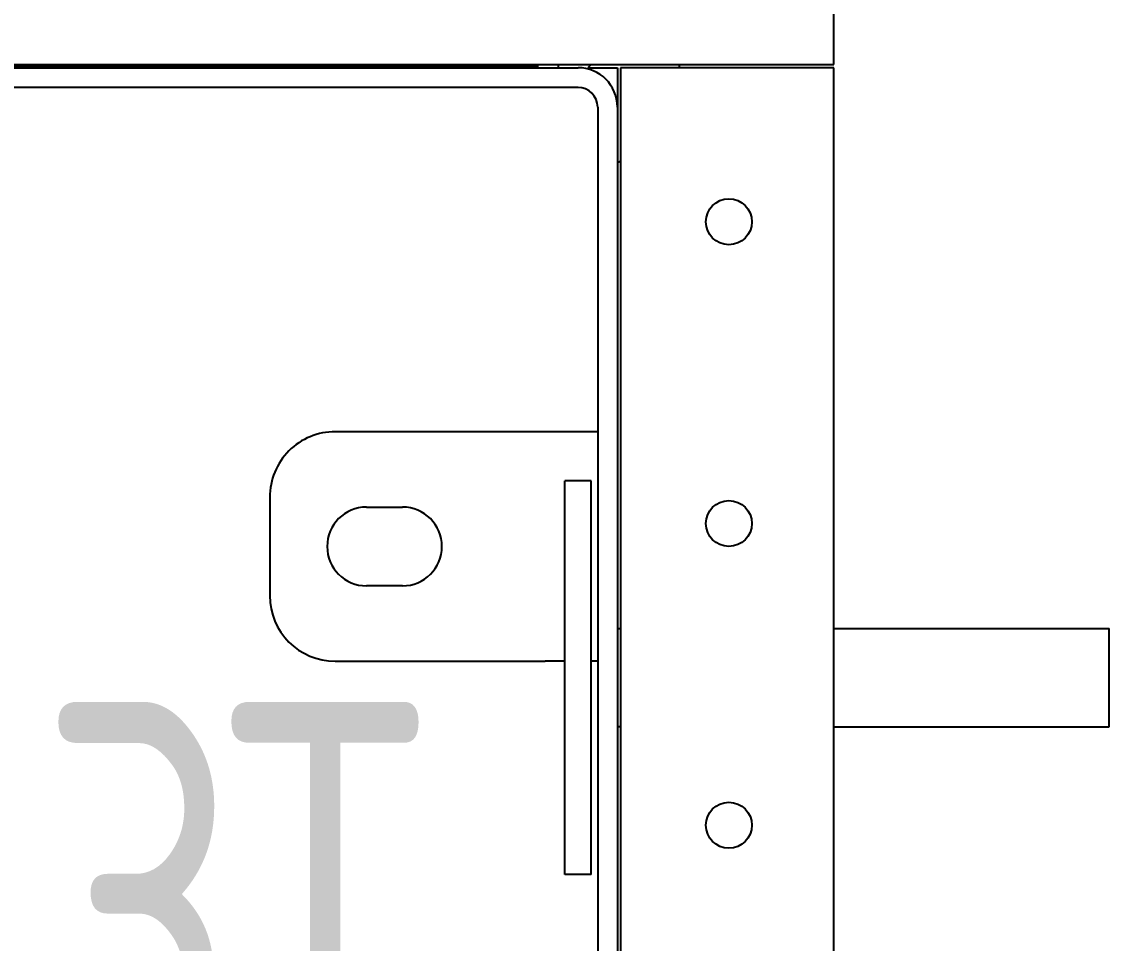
# Model space of a CAD drawing. Extents: x 59521 to 184406, y -1257 to 56672.
# Drawn here: x 74078.6 to 74410.2, y 9907.2 to 10188.2 of the extents above; entities that cross this region are included whole.
import ezdxf

# ---------------------------------------------------------------- set-up
doc = ezdxf.new("R2010")
doc.units = 0
doc.header["$MEASUREMENT"] = 0
doc.linetypes.add('PHANTOM', pattern=[63.5, 31.75, -6.35, 6.35, -6.35, 6.35, -6.35])
doc.layers.get('0').update_dxf_attribs({"linetype": 'CONTINUOUS'})
doc.layers.add('03-JI-ZHUN-XIAN', color=7, linetype='CONTINUOUS')
doc.layers.add('DEFAULT_3', color=7, linetype='PHANTOM')
doc.styles.add('GB', font='gbenor.shx', dxfattribs={"bigfont": 'gbcbig.shx'})

# ---------------------------------------------------------------- blocks, each defined once
blk = doc.blocks.new('hu88')
at = {"color": 87, "linetype": 'Continuous'}
for p, q in [((-499.91, -29.55), (-499.91, -861.55)), ((-434.91, -861.55), (-434.91, -318.94)), ((-425.91, -615.55), (-425.91, -735.55)), ((-425.91, -615.55), (-417.91, -615.55)), ((-417.91, -615.55), (-417.91, -735.55)), ((-583.91, -660.55), (-583.91, -690.55)), ((-499.91, -660.55), (-583.91, -660.55)), ((-434.91, -660.55), (-433.91, -660.55)), ((-347.91, -680.55), (-411.91, -680.55)), ((-499.91, -690.55), (-583.91, -690.55)), ((-433.91, -690.55), (-434.91, -690.55)), ((-327.91, -730.55), (-327.91, -700.55)), ((-368.41, -703.55), (-357.41, -703.55)), ((-357.41, -727.55), (-368.41, -727.55)), ((-425.91, -735.55), (-417.91, -735.55)), ((-411.91, -750.55), (-347.91, -750.55)), ((-499.91, -861.55), (-434.91, -861.55)), ((-452.91, -861.55), (-452.91, -862.55)), ((-425.91, -862.55), (-424.91, -861.55)), ((-415.91, -862.55), (-415.91, -861.55)), ((-409.91, -862.03), (34.09, -862.03)), ((-499.91, -862.55), (-499.91, -927.55)), ((548.34, -862.55), (-499.91, -862.55))]:
    blk.add_line(p, q, dxfattribs=at)
for centre in [(-467.91, -630.55), (-467.91, -722.55), (-467.91, -814.55)]:
    blk.add_circle(centre, 7, dxfattribs=at)
for centre, radius, start, end in [((-347.91, -700.55), 20, 0, 90), ((-368.41, -715.55), 12, 90, 270), ((-357.41, -715.55), 12, 270, 90), ((-347.91, -730.55), 20, 270, 0)]:
    blk.add_arc(centre, radius, start, end, dxfattribs=at)
at = {"layer": '03-JI-ZHUN-XIAN', "color": 87, "linetype": 'Continuous'}
for p, q in [((-427.91, -849.55), (-427.91, -323.18)), ((-433.91, -849.55), (-433.91, -498.55)), ((-427.91, -680.55), (-425.91, -680.55)), ((-417.91, -680.55), (-411.91, -680.55)), ((-427.91, -750.55), (-411.91, -750.55)), ((-434.91, -833.14), (-433.91, -832.56)), ((-421.91, -855.55), (547.2, -855.55)), ((549.09, -861.55), (-421.91, -861.55))]:
    blk.add_line(p, q, dxfattribs=at)
for radius in [12, 6]:
    blk.add_arc((-421.91, -849.55), radius, 180, 270, dxfattribs=at)
at = {"layer": 'DEFAULT_3', "color": 87, "linetype": 'PHANTOM'}
for p, q in [((-433.91, -861.55), (-433.91, -849.55)), ((-424.91, -861.55), (-433.91, -861.55))]:
    blk.add_line(p, q, dxfattribs=at)

msp = doc.modelspace()

# ---------------------------------------------------------------- block references
at = {"rotation": 180}
msp.add_blockref('hu88', (73826.333, 9312.606), dxfattribs=at)

# ---------------------------------------------------------------- texts
at = {"color": 1, "lineweight": 15, "insert": (72265.545, 9811.088), "char_height": 130, "width": 2265.98891, "attachment_point": 7, "style": 'GB'}
msp.add_mtext('{\\W0.8;\\T0.8;Among them, the total oil volume is 2.3T}', dxfattribs=at)

doc.saveas('drawing.dxf')
